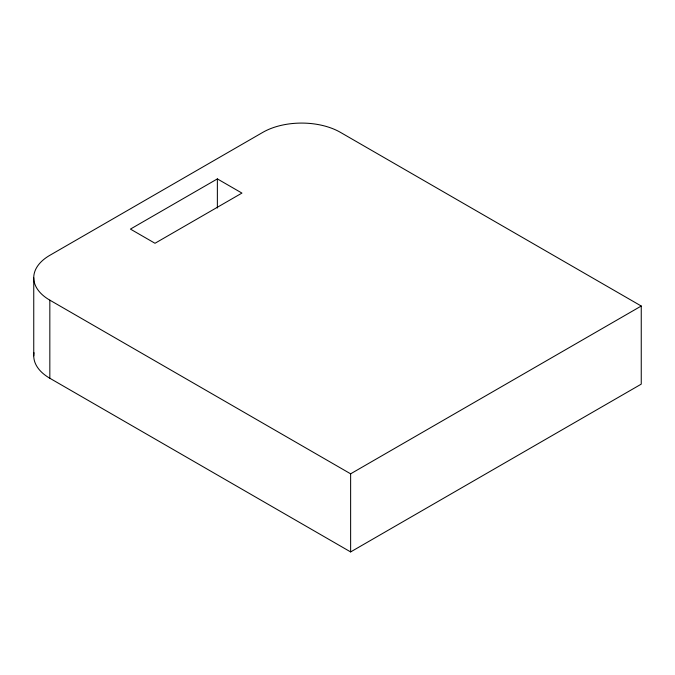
<?xml version="1.0" encoding="UTF-8"?>
<svg xmlns="http://www.w3.org/2000/svg" width="675" height="675" viewBox="0 0 675 675"><rect width="100%" height="100%" fill="white"/><g stroke="black" fill="none" stroke-linecap="round" stroke-linejoin="round"><path stroke-width="1.01" d="M217.367 178.9L130.427 229.095L154.997 243.278L241.945 193.084L217.367 178.9L217.367 208.052M641.25 306.028L340.453 132.368A54.911 31.7 0 0 0 262.794 132.368L49.832 255.319A54.911 31.7 0 0 0 49.832 300.156L350.629 473.816L641.25 306.028L641.25 384.134L350.629 551.922L49.832 378.253A54.911 31.7 0 0 1 34.012 352.73M350.629 473.816L350.629 551.922M49.832 300.156L49.832 378.253M33.75 277.737L33.75 355.835"/></g></svg>
